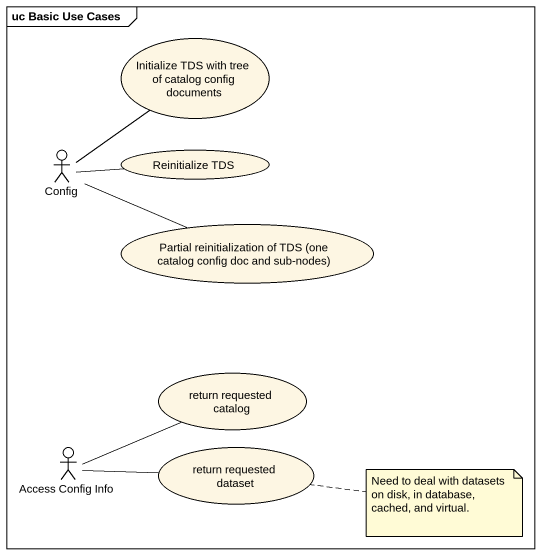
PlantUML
@startuml
mainframe uc Basic Use Cases
usecase "Initialize TDS with tree of catalog config documents" as Initialize_TDS_with_tree_of
actor Config
usecase "Reinitialize TDS" as Reinitialize_TDS
usecase "Partial reinitialization of TDS (one catalog config doc and sub-nodes)" as Partial_reinitialization_of
usecase "return requested catalog" as return_requested_catalog
actor "Access Config Info" as Access_Config_Info
usecase "return requested dataset" as return_requested_dataset
Config -up- Initialize_TDS_with_tree_of
Config -right- Reinitialize_TDS
Config -right- Partial_reinitialization_of
Access_Config_Info -right- return_requested_catalog
Access_Config_Info -right- return_requested_dataset
note right of return_requested_dataset : Need to deal with datasets on disk, in database, cached, and virtual.
@enduml
